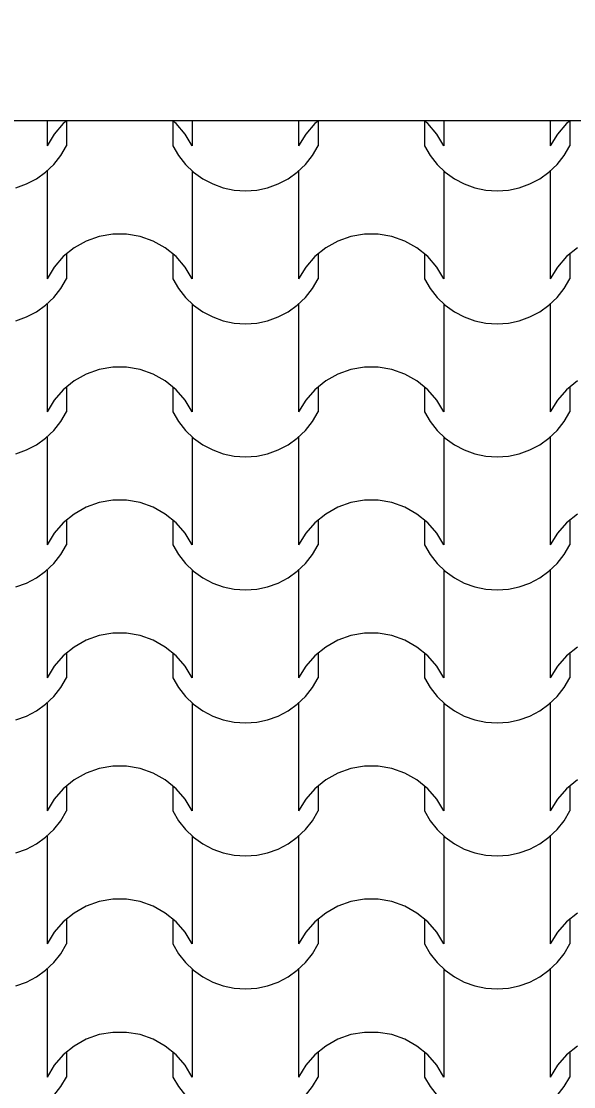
# Model space of a CAD drawing. Header units: millimetres. Extents: x 318905 to 439572, y -5133 to 105868.
# Drawn here: x 365730 to 366355, y 6543 to 7747 of the extents above; entities that cross this region are included whole.
import ezdxf

# ---------------------------------------------------------------- set-up
doc = ezdxf.new("R2010")
doc.units = ezdxf.units.MM
doc.header["$MEASUREMENT"] = 0
for name, color, linetype, lineweight in [('0_Stylo_No__98', 154, 'Continuous', 0), ('2D -  Dessin général_Stylo_No__1', 7, 'Continuous', 5), ('OMBRES_Stylo_No__1', 7, 'Continuous', 5)]:
    doc.layers.add(name, color=color, linetype=linetype, lineweight=lineweight)
doc.layers.add('OMBRES_Stylo_No__82', color=7, linetype='Continuous', lineweight=13, true_color=0xaaaaaa)
doc.styles.add('STYLE_GENERE_3', font='')
doc.styles.get('STYLE_GENERE_3').set_extended_font_data('Arial')
doc.dimstyles.new('STYLE_GENERE__1', dxfattribs={"dimtxt": 200, "dimasz": 142.5, "dimexe": 0.18, "dimexo": 500, "dimgap": 0.09, "dimtad": 0, "dimtih": 1, "dimtoh": 1, "dimlfac": 0.001, "dimzin": 0, "dimdsep": 46, "dimtxsty": 'STYLE_GENERE_3', "dimblk": 'ARROWHEAD_6', "dimblk1": 'ARROWHEAD_6', "dimblk2": 'ARROWHEAD_6', "dimcen": 0.09, "dimclrd": 154, "dimclre": 154, "dimclrt": 154, "dimazin": 0, "dimtfac": 1, "dimtdec": 4, "dimtmove": 0, "dimatfit": 3, "dimfxl": 0, "dimtolj": 1, "dimtzin": 0, "dimarcsym": 0})

# ---------------------------------------------------------------- blocks, each defined once
blk = doc.blocks.new('*X107')
at = {"layer": 'OMBRES_Stylo_No__82', "linetype": 'Continuous'}
for p, q in [((365759.2, 7634.5), (365759.2, 7606.2)), ((365781.5, 7634.5), (365777.6, 7631.3)), ((365781.2, 7634.2), (365781.2, 7606.2)), ((365905, 7631.3), (365901.1, 7634.5)), ((365901.4, 7634.2), (365901.4, 7606.2)), ((365923.4, 7634.5), (365923.4, 7606.2)), ((366043.6, 7634.5), (366043.6, 7606.2)), ((366066, 7634.5), (366062.1, 7631.3)), ((366065.6, 7634.2), (366065.6, 7606.2)), ((366189.5, 7631.3), (366185.5, 7634.5)), ((366185.9, 7634.2), (366185.9, 7606.2)), ((366207.9, 7634.5), (366207.9, 7606.2)), ((366328.1, 7634.5), (366328.1, 7606.2)), ((366350.5, 7634.5), (366346.5, 7631.3)), ((366350.1, 7634.2), (366350.1, 7606.2)), ((365777.6, 7631.3), (365767.3, 7619.5)), ((365915.3, 7619.5), (365905, 7631.3)), ((366062.1, 7631.3), (366051.8, 7619.5)), ((366199.7, 7619.5), (366189.5, 7631.3)), ((366346.5, 7631.3), (366336.3, 7619.5)), ((365767.3, 7619.5), (365759.2, 7606.2)), ((365923.4, 7606.2), (365915.3, 7619.5)), ((366051.8, 7619.5), (366043.6, 7606.2)), ((366207.9, 7606.2), (366199.7, 7619.5)), ((366336.3, 7619.5), (366328.1, 7606.2)), ((365774.7, 7595.2), (365781.2, 7606.2)), ((365901.4, 7606.2), (365907.8, 7595.2)), ((366059.2, 7595.2), (366065.6, 7606.2)), ((366185.9, 7606.2), (366192.3, 7595.2)), ((366343.7, 7595.2), (366350.1, 7606.2)), ((365766.8, 7585.3), (365774.7, 7595.2)), ((365907.8, 7595.2), (365915.7, 7585.3)), ((366051.3, 7585.3), (366059.2, 7595.2)), ((366192.3, 7595.2), (366200.2, 7585.3)), ((366335.8, 7585.3), (366343.7, 7595.2)), ((365747.3, 7569.1), (365757.6, 7576.5)), ((365757.6, 7576.5), (365766.8, 7585.3)), ((365759.2, 7577.8), (365759.2, 7516.8)), ((365915.7, 7585.3), (365924.9, 7576.5)), ((365923.4, 7577.8), (365923.4, 7516.8)), ((365924.9, 7576.5), (365935.2, 7569.1)), ((366031.8, 7569.1), (366042.1, 7576.5)), ((366042.1, 7576.5), (366051.3, 7585.3)), ((366043.6, 7577.8), (366043.6, 7516.8)), ((366200.2, 7585.3), (366209.4, 7576.5)), ((366207.9, 7577.8), (366207.9, 7516.8)), ((366209.4, 7576.5), (366219.7, 7569.1)), ((366316.3, 7569.1), (366326.6, 7576.5)), ((366326.6, 7576.5), (366335.8, 7585.3)), ((366328.1, 7577.8), (366328.1, 7516.8)), ((365724.1, 7558.8), (365736.1, 7563.1)), ((365736.1, 7563.1), (365747.3, 7569.1)), ((365935.2, 7569.1), (365946.5, 7563.1)), ((365946.5, 7563.1), (365958.4, 7558.8)), ((366008.6, 7558.8), (366020.6, 7563.1)), ((366020.6, 7563.1), (366031.8, 7569.1)), ((366219.7, 7569.1), (366230.9, 7563.1)), ((366230.9, 7563.1), (366242.9, 7558.8)), ((366293.1, 7558.8), (366305.1, 7563.1)), ((366305.1, 7563.1), (366316.3, 7569.1)), ((365958.4, 7558.8), (365970.8, 7556.2)), ((365970.8, 7556.2), (365983.5, 7555.3)), ((365983.5, 7555.3), (365996.2, 7556.2)), ((365996.2, 7556.2), (366008.6, 7558.8)), ((366242.9, 7558.8), (366255.3, 7556.2)), ((366255.3, 7556.2), (366268, 7555.3)), ((366268, 7555.3), (366280.7, 7556.2)), ((366280.7, 7556.2), (366293.1, 7558.8)), ((365759.2, 7516.8), (365759.2, 7455.8)), ((365923.4, 7516.8), (365923.4, 7455.8)), ((366043.6, 7516.8), (366043.6, 7455.8)), ((366207.9, 7516.8), (366207.9, 7455.8)), ((366328.1, 7516.8), (366328.1, 7455.8)), ((365818.1, 7503.7), (365803.3, 7498.5)), ((365833.5, 7506.3), (365818.1, 7503.7)), ((365841.3, 7506.3), (365833.5, 7506.3)), ((365849.1, 7506.3), (365841.3, 7506.3)), ((365864.5, 7503.7), (365849.1, 7506.3)), ((365879.2, 7498.5), (365864.5, 7503.7)), ((366102.5, 7503.7), (366087.8, 7498.5)), ((366117.9, 7506.3), (366102.5, 7503.7)), ((366125.8, 7506.3), (366117.9, 7506.3)), ((366133.6, 7506.3), (366125.8, 7506.3)), ((366149, 7503.7), (366133.6, 7506.3)), ((366163.7, 7498.5), (366149, 7503.7)), ((365789.7, 7490.8), (365777.6, 7481)), ((365803.3, 7498.5), (365789.7, 7490.8)), ((365892.9, 7490.8), (365879.2, 7498.5)), ((365905, 7481), (365892.9, 7490.8)), ((366074.2, 7490.8), (366062.1, 7481)), ((366087.8, 7498.5), (366074.2, 7490.8)), ((366177.3, 7490.8), (366163.7, 7498.5)), ((366189.5, 7481), (366177.3, 7490.8)), ((366358.7, 7490.8), (366346.5, 7481)), ((365777.6, 7481), (365767.3, 7469.2)), ((365781.2, 7483.9), (365781.2, 7455.8)), ((365901.4, 7483.9), (365901.4, 7455.8)), ((365915.3, 7469.2), (365905, 7481)), ((366062.1, 7481), (366051.8, 7469.2)), ((366065.6, 7483.9), (366065.6, 7455.8)), ((366185.9, 7483.9), (366185.9, 7455.8)), ((366199.7, 7469.2), (366189.5, 7481)), ((366346.5, 7481), (366336.3, 7469.2)), ((366350.1, 7483.9), (366350.1, 7455.8)), ((365767.3, 7469.2), (365759.2, 7455.8)), ((365923.4, 7455.8), (365915.3, 7469.2)), ((366051.8, 7469.2), (366043.6, 7455.8)), ((366207.9, 7455.8), (366199.7, 7469.2)), ((366336.3, 7469.2), (366328.1, 7455.8)), ((365774.7, 7444.9), (365781.2, 7455.8)), ((365901.4, 7455.8), (365907.8, 7444.9)), ((366059.2, 7444.9), (366065.6, 7455.8)), ((366185.9, 7455.8), (366192.3, 7444.9)), ((366343.7, 7444.9), (366350.1, 7455.8)), ((365766.8, 7434.9), (365774.7, 7444.9)), ((365907.8, 7444.9), (365915.7, 7434.9)), ((366051.3, 7434.9), (366059.2, 7444.9)), ((366192.3, 7444.9), (366200.2, 7434.9)), ((366335.8, 7434.9), (366343.7, 7444.9)), ((365757.6, 7426.2), (365766.8, 7434.9)), ((365915.7, 7434.9), (365924.9, 7426.2)), ((366042.1, 7426.2), (366051.3, 7434.9)), ((366200.2, 7434.9), (366209.4, 7426.2)), ((366326.6, 7426.2), (366335.8, 7434.9)), ((365736.1, 7412.8), (365747.3, 7418.7)), ((365747.3, 7418.7), (365757.6, 7426.2)), ((365759.2, 7427.4), (365759.2, 7366.5)), ((365923.4, 7427.4), (365923.4, 7366.5)), ((365924.9, 7426.2), (365935.2, 7418.7)), ((365935.2, 7418.7), (365946.5, 7412.8)), ((366020.6, 7412.8), (366031.8, 7418.7)), ((366031.8, 7418.7), (366042.1, 7426.2)), ((366043.6, 7427.4), (366043.6, 7366.5)), ((366207.9, 7427.4), (366207.9, 7366.5)), ((366209.4, 7426.2), (366219.7, 7418.7)), ((366219.7, 7418.7), (366230.9, 7412.8)), ((366305.1, 7412.8), (366316.3, 7418.7)), ((366316.3, 7418.7), (366326.6, 7426.2)), ((366328.1, 7427.4), (366328.1, 7366.5)), ((365724.1, 7408.5), (365736.1, 7412.8)), ((365946.5, 7412.8), (365958.4, 7408.5)), ((365958.4, 7408.5), (365970.8, 7405.9)), ((365970.8, 7405.9), (365983.5, 7405)), ((365983.5, 7405), (365996.2, 7405.9)), ((365996.2, 7405.9), (366008.6, 7408.5)), ((366008.6, 7408.5), (366020.6, 7412.8)), ((366230.9, 7412.8), (366242.9, 7408.5)), ((366242.9, 7408.5), (366255.3, 7405.9)), ((366255.3, 7405.9), (366268, 7405)), ((366268, 7405), (366280.7, 7405.9)), ((366280.7, 7405.9), (366293.1, 7408.5)), ((366293.1, 7408.5), (366305.1, 7412.8)), ((365759.2, 7366.5), (365759.2, 7305.5)), ((365923.4, 7366.5), (365923.4, 7305.5)), ((366043.6, 7366.5), (366043.6, 7305.5)), ((366207.9, 7366.5), (366207.9, 7305.5)), ((366328.1, 7366.5), (366328.1, 7305.5)), ((365803.3, 7348.1), (365789.7, 7340.5)), ((365818.1, 7353.4), (365803.3, 7348.1)), ((365833.5, 7356), (365818.1, 7353.4)), ((365841.3, 7356), (365833.5, 7356)), ((365849.1, 7356), (365841.3, 7356)), ((365864.5, 7353.4), (365849.1, 7356)), ((365879.2, 7348.1), (365864.5, 7353.4)), ((365892.9, 7340.5), (365879.2, 7348.1)), ((366087.8, 7348.1), (366074.2, 7340.5)), ((366102.5, 7353.4), (366087.8, 7348.1)), ((366117.9, 7356), (366102.5, 7353.4)), ((366125.8, 7356), (366117.9, 7356)), ((366133.6, 7356), (366125.8, 7356)), ((366149, 7353.4), (366133.6, 7356)), ((366163.7, 7348.1), (366149, 7353.4)), ((366177.3, 7340.5), (366163.7, 7348.1)), ((365789.7, 7340.5), (365777.6, 7330.6)), ((365781.2, 7333.5), (365781.2, 7305.5)), ((365905, 7330.6), (365892.9, 7340.5)), ((365901.4, 7333.5), (365901.4, 7305.5)), ((366074.2, 7340.5), (366062.1, 7330.6)), ((366065.6, 7333.5), (366065.6, 7305.5)), ((366189.5, 7330.6), (366177.3, 7340.5)), ((366185.9, 7333.5), (366185.9, 7305.5)), ((366358.7, 7340.5), (366346.5, 7330.6)), ((366350.1, 7333.5), (366350.1, 7305.5)), ((365777.6, 7330.6), (365767.3, 7318.8)), ((365915.3, 7318.8), (365905, 7330.6)), ((366062.1, 7330.6), (366051.8, 7318.8)), ((366199.7, 7318.8), (366189.5, 7330.6)), ((366346.5, 7330.6), (366336.3, 7318.8)), ((365767.3, 7318.8), (365759.2, 7305.5)), ((365923.4, 7305.5), (365915.3, 7318.8)), ((366051.8, 7318.8), (366043.6, 7305.5)), ((366207.9, 7305.5), (366199.7, 7318.8)), ((366336.3, 7318.8), (366328.1, 7305.5)), ((365774.7, 7294.5), (365781.2, 7305.5)), ((365901.4, 7305.5), (365907.8, 7294.5)), ((366059.2, 7294.5), (366065.6, 7305.5)), ((366185.9, 7305.5), (366192.3, 7294.5)), ((366343.7, 7294.5), (366350.1, 7305.5)), ((365766.8, 7284.6), (365774.7, 7294.5)), ((365907.8, 7294.5), (365915.7, 7284.6)), ((366051.3, 7284.6), (366059.2, 7294.5)), ((366192.3, 7294.5), (366200.2, 7284.6)), ((366335.8, 7284.6), (366343.7, 7294.5)), ((365747.3, 7268.4), (365757.6, 7275.8)), ((365757.6, 7275.8), (365766.8, 7284.6)), ((365759.2, 7277.1), (365759.2, 7216.1)), ((365915.7, 7284.6), (365924.9, 7275.8)), ((365923.4, 7277.1), (365923.4, 7216.1)), ((365924.9, 7275.8), (365935.2, 7268.4)), ((366031.8, 7268.4), (366042.1, 7275.8)), ((366042.1, 7275.8), (366051.3, 7284.6)), ((366043.6, 7277.1), (366043.6, 7216.1)), ((366200.2, 7284.6), (366209.4, 7275.8)), ((366207.9, 7277.1), (366207.9, 7216.1)), ((366209.4, 7275.8), (366219.7, 7268.4)), ((366316.3, 7268.4), (366326.6, 7275.8)), ((366326.6, 7275.8), (366335.8, 7284.6)), ((366328.1, 7277.1), (366328.1, 7216.1)), ((365724.1, 7258.2), (365736.1, 7262.5)), ((365736.1, 7262.5), (365747.3, 7268.4)), ((365935.2, 7268.4), (365946.5, 7262.5)), ((365946.5, 7262.5), (365958.4, 7258.2)), ((366008.6, 7258.2), (366020.6, 7262.5)), ((366020.6, 7262.5), (366031.8, 7268.4)), ((366219.7, 7268.4), (366230.9, 7262.5)), ((366230.9, 7262.5), (366242.9, 7258.2)), ((366293.1, 7258.2), (366305.1, 7262.5)), ((366305.1, 7262.5), (366316.3, 7268.4)), ((365958.4, 7258.2), (365970.8, 7255.5)), ((365970.8, 7255.5), (365983.5, 7254.7)), ((365983.5, 7254.7), (365996.2, 7255.5)), ((365996.2, 7255.5), (366008.6, 7258.2)), ((366242.9, 7258.2), (366255.3, 7255.5)), ((366255.3, 7255.5), (366268, 7254.7)), ((366268, 7254.7), (366280.7, 7255.5)), ((366280.7, 7255.5), (366293.1, 7258.2)), ((365759.2, 7216.1), (365759.2, 7155.2)), ((365923.4, 7216.1), (365923.4, 7155.2)), ((366043.6, 7216.1), (366043.6, 7155.2)), ((366207.9, 7216.1), (366207.9, 7155.2)), ((366328.1, 7216.1), (366328.1, 7155.2)), ((365818.1, 7203), (365803.3, 7197.8)), ((365833.5, 7205.7), (365818.1, 7203)), ((365841.3, 7205.7), (365833.5, 7205.7)), ((365849.1, 7205.7), (365841.3, 7205.7)), ((365864.5, 7203), (365849.1, 7205.7)), ((365879.2, 7197.8), (365864.5, 7203)), ((366102.5, 7203), (366087.8, 7197.8)), ((366117.9, 7205.7), (366102.5, 7203)), ((366125.8, 7205.7), (366117.9, 7205.7)), ((366133.6, 7205.7), (366125.8, 7205.7)), ((366149, 7203), (366133.6, 7205.7)), ((366163.7, 7197.8), (366149, 7203)), ((365789.7, 7190.1), (365777.6, 7180.3)), ((365803.3, 7197.8), (365789.7, 7190.1)), ((365892.9, 7190.1), (365879.2, 7197.8)), ((365905, 7180.3), (365892.9, 7190.1)), ((366074.2, 7190.1), (366062.1, 7180.3)), ((366087.8, 7197.8), (366074.2, 7190.1)), ((366177.3, 7190.1), (366163.7, 7197.8)), ((366189.5, 7180.3), (366177.3, 7190.1)), ((366358.7, 7190.1), (366346.5, 7180.3)), ((365777.6, 7180.3), (365767.3, 7168.5)), ((365781.2, 7183.2), (365781.2, 7155.2)), ((365901.4, 7183.2), (365901.4, 7155.2)), ((365915.3, 7168.5), (365905, 7180.3)), ((366062.1, 7180.3), (366051.8, 7168.5)), ((366065.6, 7183.2), (366065.6, 7155.2)), ((366185.9, 7183.2), (366185.9, 7155.2)), ((366199.7, 7168.5), (366189.5, 7180.3)), ((366346.5, 7180.3), (366336.3, 7168.5)), ((366350.1, 7183.2), (366350.1, 7155.2)), ((365767.3, 7168.5), (365759.2, 7155.2)), ((365923.4, 7155.2), (365915.3, 7168.5)), ((366051.8, 7168.5), (366043.6, 7155.2)), ((366207.9, 7155.2), (366199.7, 7168.5)), ((366336.3, 7168.5), (366328.1, 7155.2)), ((365774.7, 7144.2), (365781.2, 7155.2)), ((365901.4, 7155.2), (365907.8, 7144.2)), ((366059.2, 7144.2), (366065.6, 7155.2)), ((366185.9, 7155.2), (366192.3, 7144.2)), ((366343.7, 7144.2), (366350.1, 7155.2)), ((365766.8, 7134.3), (365774.7, 7144.2)), ((365907.8, 7144.2), (365915.7, 7134.3)), ((366051.3, 7134.3), (366059.2, 7144.2)), ((366192.3, 7144.2), (366200.2, 7134.3)), ((366335.8, 7134.3), (366343.7, 7144.2)), ((365757.6, 7125.5), (365766.8, 7134.3)), ((365915.7, 7134.3), (365924.9, 7125.5)), ((366042.1, 7125.5), (366051.3, 7134.3)), ((366200.2, 7134.3), (366209.4, 7125.5)), ((366326.6, 7125.5), (366335.8, 7134.3)), ((365736.1, 7112.1), (365747.3, 7118.1)), ((365747.3, 7118.1), (365757.6, 7125.5)), ((365759.2, 7126.8), (365759.2, 7065.8)), ((365923.4, 7126.8), (365923.4, 7065.8)), ((365924.9, 7125.5), (365935.2, 7118.1)), ((365935.2, 7118.1), (365946.5, 7112.1)), ((366020.6, 7112.1), (366031.8, 7118.1)), ((366031.8, 7118.1), (366042.1, 7125.5)), ((366043.6, 7126.8), (366043.6, 7065.8)), ((366207.9, 7126.8), (366207.9, 7065.8)), ((366209.4, 7125.5), (366219.7, 7118.1)), ((366219.7, 7118.1), (366230.9, 7112.1)), ((366305.1, 7112.1), (366316.3, 7118.1)), ((366316.3, 7118.1), (366326.6, 7125.5)), ((366328.1, 7126.8), (366328.1, 7065.8)), ((365724.1, 7107.8), (365736.1, 7112.1)), ((365946.5, 7112.1), (365958.4, 7107.8)), ((365958.4, 7107.8), (365970.8, 7105.2)), ((365970.8, 7105.2), (365983.5, 7104.3)), ((365983.5, 7104.3), (365996.2, 7105.2)), ((365996.2, 7105.2), (366008.6, 7107.8)), ((366008.6, 7107.8), (366020.6, 7112.1)), ((366230.9, 7112.1), (366242.9, 7107.8)), ((366242.9, 7107.8), (366255.3, 7105.2)), ((366255.3, 7105.2), (366268, 7104.3)), ((366268, 7104.3), (366280.7, 7105.2)), ((366280.7, 7105.2), (366293.1, 7107.8)), ((366293.1, 7107.8), (366305.1, 7112.1)), ((365759.2, 7065.8), (365759.2, 7004.8)), ((365923.4, 7065.8), (365923.4, 7004.8)), ((366043.6, 7065.8), (366043.6, 7004.8)), ((366207.9, 7065.8), (366207.9, 7004.8)), ((366328.1, 7065.8), (366328.1, 7004.8)), ((365803.3, 7047.4), (365789.7, 7039.8)), ((365818.1, 7052.7), (365803.3, 7047.4)), ((365833.5, 7055.3), (365818.1, 7052.7)), ((365841.3, 7055.3), (365833.5, 7055.3)), ((365849.1, 7055.3), (365841.3, 7055.3)), ((365864.5, 7052.7), (365849.1, 7055.3)), ((365879.2, 7047.4), (365864.5, 7052.7)), ((365892.9, 7039.8), (365879.2, 7047.4)), ((366087.8, 7047.4), (366074.2, 7039.8)), ((366102.5, 7052.7), (366087.8, 7047.4)), ((366117.9, 7055.3), (366102.5, 7052.7)), ((366125.8, 7055.3), (366117.9, 7055.3)), ((366133.6, 7055.3), (366125.8, 7055.3)), ((366149, 7052.7), (366133.6, 7055.3)), ((366163.7, 7047.4), (366149, 7052.7)), ((366177.3, 7039.8), (366163.7, 7047.4)), ((365789.7, 7039.8), (365777.6, 7029.9)), ((365781.2, 7032.9), (365781.2, 7004.8)), ((365905, 7029.9), (365892.9, 7039.8)), ((365901.4, 7032.9), (365901.4, 7004.8)), ((366074.2, 7039.8), (366062.1, 7029.9)), ((366065.6, 7032.9), (366065.6, 7004.8)), ((366189.5, 7029.9), (366177.3, 7039.8)), ((366185.9, 7032.9), (366185.9, 7004.8)), ((366358.7, 7039.8), (366346.5, 7029.9)), ((366350.1, 7032.9), (366350.1, 7004.8)), ((365777.6, 7029.9), (365767.3, 7018.2)), ((365915.3, 7018.2), (365905, 7029.9)), ((366062.1, 7029.9), (366051.8, 7018.2)), ((366199.7, 7018.2), (366189.5, 7029.9)), ((366346.5, 7029.9), (366336.3, 7018.2)), ((365767.3, 7018.2), (365759.2, 7004.8)), ((365923.4, 7004.8), (365915.3, 7018.2)), ((366051.8, 7018.2), (366043.6, 7004.8)), ((366207.9, 7004.8), (366199.7, 7018.2)), ((366336.3, 7018.2), (366328.1, 7004.8)), ((365774.7, 6993.9), (365781.2, 7004.8)), ((365901.4, 7004.8), (365907.8, 6993.9)), ((366059.2, 6993.9), (366065.6, 7004.8)), ((366185.9, 7004.8), (366192.3, 6993.9)), ((366343.7, 6993.9), (366350.1, 7004.8)), ((365757.6, 6975.1), (365766.8, 6983.9)), ((365766.8, 6983.9), (365774.7, 6993.9)), ((365907.8, 6993.9), (365915.7, 6983.9)), ((365915.7, 6983.9), (365924.9, 6975.1)), ((366042.1, 6975.1), (366051.3, 6983.9)), ((366051.3, 6983.9), (366059.2, 6993.9)), ((366192.3, 6993.9), (366200.2, 6983.9)), ((366200.2, 6983.9), (366209.4, 6975.1)), ((366326.6, 6975.1), (366335.8, 6983.9)), ((366335.8, 6983.9), (366343.7, 6993.9)), ((365747.3, 6967.7), (365757.6, 6975.1)), ((365759.2, 6976.4), (365759.2, 6915.5)), ((365923.4, 6976.4), (365923.4, 6915.5)), ((365924.9, 6975.1), (365935.2, 6967.7)), ((366031.8, 6967.7), (366042.1, 6975.1)), ((366043.6, 6976.4), (366043.6, 6915.5)), ((366207.9, 6976.4), (366207.9, 6915.5)), ((366209.4, 6975.1), (366219.7, 6967.7)), ((366316.3, 6967.7), (366326.6, 6975.1)), ((366328.1, 6976.4), (366328.1, 6915.5)), ((365724.1, 6957.5), (365736.1, 6961.8)), ((365736.1, 6961.8), (365747.3, 6967.7)), ((365935.2, 6967.7), (365946.5, 6961.8)), ((365946.5, 6961.8), (365958.4, 6957.5)), ((366008.6, 6957.5), (366020.6, 6961.8)), ((366020.6, 6961.8), (366031.8, 6967.7)), ((366219.7, 6967.7), (366230.9, 6961.8)), ((366230.9, 6961.8), (366242.9, 6957.5)), ((366293.1, 6957.5), (366305.1, 6961.8)), ((366305.1, 6961.8), (366316.3, 6967.7)), ((365958.4, 6957.5), (365970.8, 6954.9)), ((365970.8, 6954.9), (365983.5, 6954)), ((365983.5, 6954), (365996.2, 6954.9)), ((365996.2, 6954.9), (366008.6, 6957.5)), ((366242.9, 6957.5), (366255.3, 6954.9)), ((366255.3, 6954.9), (366268, 6954)), ((366268, 6954), (366280.7, 6954.9)), ((366280.7, 6954.9), (366293.1, 6957.5)), ((365759.2, 6915.5), (365759.2, 6854.5)), ((365923.4, 6915.5), (365923.4, 6854.5)), ((366043.6, 6915.5), (366043.6, 6854.5)), ((366207.9, 6915.5), (366207.9, 6854.5)), ((366328.1, 6915.5), (366328.1, 6854.5)), ((365818.1, 6902.3), (365803.3, 6897.1)), ((365833.5, 6905), (365818.1, 6902.3)), ((365841.3, 6905), (365833.5, 6905)), ((365849.1, 6905), (365841.3, 6905)), ((365864.5, 6902.3), (365849.1, 6905)), ((365879.2, 6897.1), (365864.5, 6902.3)), ((366102.5, 6902.3), (366087.8, 6897.1)), ((366117.9, 6905), (366102.5, 6902.3)), ((366125.8, 6905), (366117.9, 6905)), ((366133.6, 6905), (366125.8, 6905)), ((366149, 6902.3), (366133.6, 6905)), ((366163.7, 6897.1), (366149, 6902.3)), ((365789.7, 6889.5), (365777.6, 6879.6)), ((365803.3, 6897.1), (365789.7, 6889.5)), ((365892.9, 6889.5), (365879.2, 6897.1)), ((365905, 6879.6), (365892.9, 6889.5)), ((366074.2, 6889.5), (366062.1, 6879.6)), ((366087.8, 6897.1), (366074.2, 6889.5)), ((366177.3, 6889.5), (366163.7, 6897.1)), ((366189.5, 6879.6), (366177.3, 6889.5)), ((366358.7, 6889.5), (366346.5, 6879.6)), ((365777.6, 6879.6), (365767.3, 6867.8)), ((365781.2, 6882.5), (365781.2, 6854.5)), ((365901.4, 6882.5), (365901.4, 6854.5)), ((365915.3, 6867.8), (365905, 6879.6)), ((366062.1, 6879.6), (366051.8, 6867.8)), ((366065.6, 6882.5), (366065.6, 6854.5)), ((366185.9, 6882.5), (366185.9, 6854.5)), ((366199.7, 6867.8), (366189.5, 6879.6)), ((366346.5, 6879.6), (366336.3, 6867.8)), ((366350.1, 6882.5), (366350.1, 6854.5)), ((365767.3, 6867.8), (365759.2, 6854.5)), ((365923.4, 6854.5), (365915.3, 6867.8)), ((366051.8, 6867.8), (366043.6, 6854.5)), ((366207.9, 6854.5), (366199.7, 6867.8)), ((366336.3, 6867.8), (366328.1, 6854.5)), ((365774.7, 6843.5), (365781.2, 6854.5)), ((365901.4, 6854.5), (365907.8, 6843.5)), ((366059.2, 6843.5), (366065.6, 6854.5)), ((366185.9, 6854.5), (366192.3, 6843.5)), ((366343.7, 6843.5), (366350.1, 6854.5)), ((365766.8, 6833.6), (365774.7, 6843.5)), ((365907.8, 6843.5), (365915.7, 6833.6)), ((366051.3, 6833.6), (366059.2, 6843.5)), ((366192.3, 6843.5), (366200.2, 6833.6)), ((366335.8, 6833.6), (366343.7, 6843.5)), ((365757.6, 6824.8), (365766.8, 6833.6)), ((365915.7, 6833.6), (365924.9, 6824.8)), ((366042.1, 6824.8), (366051.3, 6833.6)), ((366200.2, 6833.6), (366209.4, 6824.8)), ((366326.6, 6824.8), (366335.8, 6833.6)), ((365736.1, 6811.5), (365747.3, 6817.4)), ((365747.3, 6817.4), (365757.6, 6824.8)), ((365759.2, 6826.1), (365759.2, 6765.1)), ((365923.4, 6826.1), (365923.4, 6765.1)), ((365924.9, 6824.8), (365935.2, 6817.4)), ((365935.2, 6817.4), (365946.5, 6811.5)), ((366020.6, 6811.5), (366031.8, 6817.4)), ((366031.8, 6817.4), (366042.1, 6824.8)), ((366043.6, 6826.1), (366043.6, 6765.1)), ((366207.9, 6826.1), (366207.9, 6765.1)), ((366209.4, 6824.8), (366219.7, 6817.4)), ((366219.7, 6817.4), (366230.9, 6811.5)), ((366305.1, 6811.5), (366316.3, 6817.4)), ((366316.3, 6817.4), (366326.6, 6824.8)), ((366328.1, 6826.1), (366328.1, 6765.1)), ((365724.1, 6807.2), (365736.1, 6811.5)), ((365946.5, 6811.5), (365958.4, 6807.2)), ((365958.4, 6807.2), (365970.8, 6804.5)), ((365970.8, 6804.5), (365983.5, 6803.7)), ((365983.5, 6803.7), (365996.2, 6804.5)), ((365996.2, 6804.5), (366008.6, 6807.2)), ((366008.6, 6807.2), (366020.6, 6811.5)), ((366230.9, 6811.5), (366242.9, 6807.2)), ((366242.9, 6807.2), (366255.3, 6804.5)), ((366255.3, 6804.5), (366268, 6803.7)), ((366268, 6803.7), (366280.7, 6804.5)), ((366280.7, 6804.5), (366293.1, 6807.2)), ((366293.1, 6807.2), (366305.1, 6811.5)), ((365759.2, 6765.1), (365759.2, 6704.2)), ((365923.4, 6765.1), (365923.4, 6704.2)), ((366043.6, 6765.1), (366043.6, 6704.2)), ((366207.9, 6765.1), (366207.9, 6704.2)), ((366328.1, 6765.1), (366328.1, 6704.2)), ((365803.3, 6746.8), (365789.7, 6739.1)), ((365818.1, 6752), (365803.3, 6746.8)), ((365833.5, 6754.7), (365818.1, 6752)), ((365841.3, 6754.7), (365833.5, 6754.7)), ((365849.1, 6754.7), (365841.3, 6754.7)), ((365864.5, 6752), (365849.1, 6754.7)), ((365879.2, 6746.8), (365864.5, 6752)), ((365892.9, 6739.1), (365879.2, 6746.8)), ((366087.8, 6746.8), (366074.2, 6739.1)), ((366102.5, 6752), (366087.8, 6746.8)), ((366117.9, 6754.7), (366102.5, 6752)), ((366125.8, 6754.7), (366117.9, 6754.7)), ((366133.6, 6754.7), (366125.8, 6754.7)), ((366149, 6752), (366133.6, 6754.7)), ((366163.7, 6746.8), (366149, 6752)), ((366177.3, 6739.1), (366163.7, 6746.8)), ((365789.7, 6739.1), (365777.6, 6729.3)), ((365781.2, 6732.2), (365781.2, 6704.2)), ((365905, 6729.3), (365892.9, 6739.1)), ((365901.4, 6732.2), (365901.4, 6704.2)), ((366074.2, 6739.1), (366062.1, 6729.3)), ((366065.6, 6732.2), (366065.6, 6704.2)), ((366189.5, 6729.3), (366177.3, 6739.1)), ((366185.9, 6732.2), (366185.9, 6704.2)), ((366358.7, 6739.1), (366346.5, 6729.3)), ((366350.1, 6732.2), (366350.1, 6704.2)), ((365777.6, 6729.3), (365767.3, 6717.5)), ((365915.3, 6717.5), (365905, 6729.3)), ((366062.1, 6729.3), (366051.8, 6717.5)), ((366199.7, 6717.5), (366189.5, 6729.3)), ((366346.5, 6729.3), (366336.3, 6717.5)), ((365767.3, 6717.5), (365759.2, 6704.2)), ((365923.4, 6704.2), (365915.3, 6717.5)), ((366051.8, 6717.5), (366043.6, 6704.2)), ((366207.9, 6704.2), (366199.7, 6717.5)), ((366336.3, 6717.5), (366328.1, 6704.2)), ((365774.7, 6693.2), (365781.2, 6704.2)), ((365901.4, 6704.2), (365907.8, 6693.2)), ((366059.2, 6693.2), (366065.6, 6704.2)), ((366185.9, 6704.2), (366192.3, 6693.2)), ((366343.7, 6693.2), (366350.1, 6704.2)), ((365757.6, 6674.5), (365766.8, 6683.2)), ((365766.8, 6683.2), (365774.7, 6693.2)), ((365907.8, 6693.2), (365915.7, 6683.2)), ((365915.7, 6683.2), (365924.9, 6674.5)), ((366042.1, 6674.5), (366051.3, 6683.2)), ((366051.3, 6683.2), (366059.2, 6693.2)), ((366192.3, 6693.2), (366200.2, 6683.2)), ((366200.2, 6683.2), (366209.4, 6674.5)), ((366326.6, 6674.5), (366335.8, 6683.2)), ((366335.8, 6683.2), (366343.7, 6693.2)), ((365747.3, 6667.1), (365757.6, 6674.5)), ((365759.2, 6675.8), (365759.2, 6614.8)), ((365923.4, 6675.8), (365923.4, 6614.8)), ((365924.9, 6674.5), (365935.2, 6667.1)), ((366031.8, 6667.1), (366042.1, 6674.5)), ((366043.6, 6675.8), (366043.6, 6614.8)), ((366207.9, 6675.8), (366207.9, 6614.8)), ((366209.4, 6674.5), (366219.7, 6667.1)), ((366316.3, 6667.1), (366326.6, 6674.5)), ((366328.1, 6675.8), (366328.1, 6614.8)), ((365724.1, 6656.8), (365736.1, 6661.1)), ((365736.1, 6661.1), (365747.3, 6667.1)), ((365935.2, 6667.1), (365946.5, 6661.1)), ((365946.5, 6661.1), (365958.4, 6656.8)), ((366008.6, 6656.8), (366020.6, 6661.1)), ((366020.6, 6661.1), (366031.8, 6667.1)), ((366219.7, 6667.1), (366230.9, 6661.1)), ((366230.9, 6661.1), (366242.9, 6656.8)), ((366293.1, 6656.8), (366305.1, 6661.1)), ((366305.1, 6661.1), (366316.3, 6667.1)), ((365958.4, 6656.8), (365970.8, 6654.2)), ((365970.8, 6654.2), (365983.5, 6653.3)), ((365983.5, 6653.3), (365996.2, 6654.2)), ((365996.2, 6654.2), (366008.6, 6656.8)), ((366242.9, 6656.8), (366255.3, 6654.2)), ((366255.3, 6654.2), (366268, 6653.3)), ((366268, 6653.3), (366280.7, 6654.2)), ((366280.7, 6654.2), (366293.1, 6656.8)), ((365759.2, 6614.8), (365759.2, 6553.8)), ((365923.4, 6614.8), (365923.4, 6553.8)), ((366043.6, 6614.8), (366043.6, 6553.8)), ((366207.9, 6614.8), (366207.9, 6553.8)), ((366328.1, 6614.8), (366328.1, 6553.8)), ((365818.1, 6601.7), (365803.3, 6596.4)), ((365833.5, 6604.3), (365818.1, 6601.7)), ((365841.3, 6604.3), (365833.5, 6604.3)), ((365849.1, 6604.3), (365841.3, 6604.3)), ((365864.5, 6601.7), (365849.1, 6604.3)), ((365879.2, 6596.4), (365864.5, 6601.7)), ((366102.5, 6601.7), (366087.8, 6596.4)), ((366117.9, 6604.3), (366102.5, 6601.7)), ((366125.8, 6604.3), (366117.9, 6604.3)), ((366133.6, 6604.3), (366125.8, 6604.3)), ((366149, 6601.7), (366133.6, 6604.3)), ((366163.7, 6596.4), (366149, 6601.7)), ((365789.7, 6588.8), (365777.6, 6578.9)), ((365803.3, 6596.4), (365789.7, 6588.8)), ((365892.9, 6588.8), (365879.2, 6596.4)), ((365905, 6578.9), (365892.9, 6588.8)), ((366074.2, 6588.8), (366062.1, 6578.9)), ((366087.8, 6596.4), (366074.2, 6588.8)), ((366177.3, 6588.8), (366163.7, 6596.4)), ((366189.5, 6578.9), (366177.3, 6588.8)), ((366358.7, 6588.8), (366346.5, 6578.9)), ((365777.6, 6578.9), (365767.3, 6567.2)), ((365781.2, 6581.8), (365781.2, 6553.8)), ((365901.4, 6581.8), (365901.4, 6553.8)), ((365915.3, 6567.2), (365905, 6578.9)), ((366062.1, 6578.9), (366051.8, 6567.2)), ((366065.6, 6581.8), (366065.6, 6553.8)), ((366185.9, 6581.8), (366185.9, 6553.8)), ((366199.7, 6567.2), (366189.5, 6578.9)), ((366346.5, 6578.9), (366336.3, 6567.2)), ((366350.1, 6581.8), (366350.1, 6553.8)), ((365767.3, 6567.2), (365759.2, 6553.8)), ((365923.4, 6553.8), (365915.3, 6567.2)), ((366051.8, 6567.2), (366043.6, 6553.8)), ((366207.9, 6553.8), (366199.7, 6567.2)), ((366336.3, 6567.2), (366328.1, 6553.8)), ((365774.7, 6542.9), (365781.2, 6553.8)), ((365901.4, 6553.8), (365907.8, 6542.9)), ((366059.2, 6542.9), (366065.6, 6553.8)), ((366185.9, 6553.8), (366192.3, 6542.9)), ((366343.7, 6542.9), (366350.1, 6553.8)), ((365766.8, 6532.9), (365774.7, 6542.9)), ((365907.8, 6542.9), (365915.7, 6532.9)), ((366051.3, 6532.9), (366059.2, 6542.9)), ((366192.3, 6542.9), (366200.2, 6532.9)), ((366335.8, 6532.9), (366343.7, 6542.9))]:
    blk.add_line(p, q, dxfattribs=at)
blk = doc.blocks.new('Hachure_26', base_point=(0, 4000))
at = {"layer": 'OMBRES_Stylo_No__1', "linetype": 'Continuous'}
blk.add_line((369844.5, 7634.5), (361366.4, 7634.5), dxfattribs=at)
at = {"layer": 'OMBRES_Stylo_No__82', "linetype": 'Continuous'}
blk.add_blockref('*X107', (0, 0), dxfattribs=at)
blk = doc.blocks.new('*D124')
at = {"layer": '0_Stylo_No__98', "linetype": 'Continuous'}
for p, q in [((352187.7, 7634.5), (352187.7, 7747)), ((352262.7, 7559.5), (352112.7, 7709.5)), ((352687.7, 7634.5), (352047.1, 7634.5)), ((352187.7, 3678.3), (352187.7, 7634.5)), ((352187.7, -552.4), (352187.7, 3403.7)), ((352112.7, -477.4), (352262.7, -627.4)), ((352328.3, -552.4), (351687.7, -552.4)), ((352187.7, -664.9), (352187.7, -552.4))]:
    blk.add_line(p, q, dxfattribs=at)
at = {"layer": '0_Stylo_No__98', "insert": (351920.8, 3441), "char_height": 200, "attachment_point": 7, "style": 'STYLE_GENERE_3'}
blk.add_mtext('\\A1;{\\pql;\\fArial|b0|i0|c0|p34;8,19}', dxfattribs=at)
blk = doc.blocks.new('ARROWHEAD_6')
at = {"color": 0, "linetype": 'Continuous', "lineweight": 0}
for p, q in [((-0.5, -0.5), (0.5, 0.5)), ((0, 0), (-1, 0))]:
    blk.add_line(p, q, dxfattribs=at)

msp = doc.modelspace()

# ---------------------------------------------------------------- linework, layer by layer
at = {"layer": '2D -  Dessin général_Stylo_No__1', "linetype": 'Continuous'}
msp.add_line((369844.465, 7634.463), (354049.368, 7634.516), dxfattribs=at)

# ---------------------------------------------------------------- block references
at = {"layer": 'OMBRES_Stylo_No__82', "linetype": 'Continuous'}
msp.add_blockref('Hachure_26', (0, 4000), dxfattribs=at)

# ---------------------------------------------------------------- dimensions: what is measured, and where the dimension line sits
at = {"color": 154, "linetype": 'Continuous', "lineweight": 0}
dim = msp.add_linear_dim(base=(352187.679, 7634.463), p1=(352187.679, -552.434), p2=(369844.465, 7634.463), angle=90, dimstyle='STYLE_GENERE__1', dxfattribs=at)
dim.commit()
dim.dimension.update_dxf_attribs({"geometry": '*D124', "text_midpoint": (352215.877, 3541.014), "dimtype": 160})

doc.saveas('drawing.dxf')
